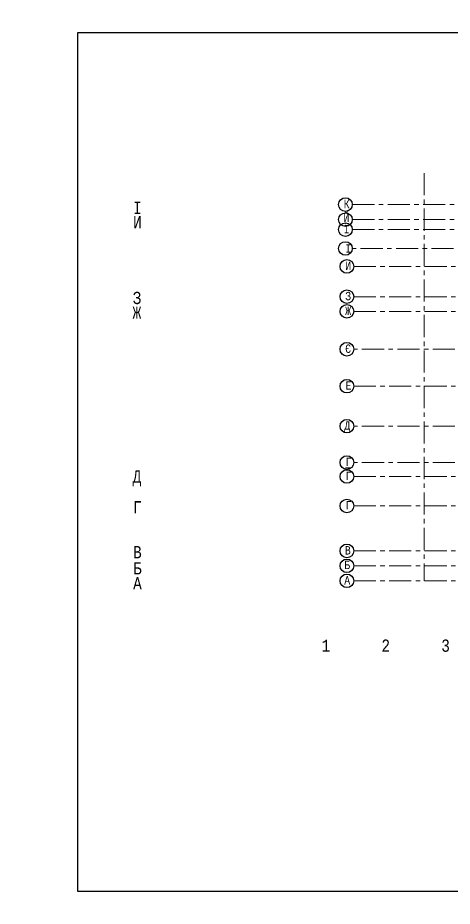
# Model space of a CAD drawing. Header units: millimetres. Extents: x -689206 to 4969298, y -1019800 to 703299.
# Drawn here: x 762609 to 806179, y -402920 to -313889 of the extents above; entities that cross this region are included whole.
import ezdxf

# ---------------------------------------------------------------- set-up
doc = ezdxf.new("R2010")
doc.units = ezdxf.units.MM
doc.linetypes.add('осеваяX2', pattern=[101.6, 63.5, -12.7, 12.7, -12.7])
doc.layers.add('внешняярамка', color=7, linetype='Continuous', lineweight=5, plot=False)
for name, color, linetype, lineweight in [('РАЗМЕРЫ', 7, 'Continuous', 9), ('стены', 7, 'Continuous', 20), ('Штамп', 7, 'Continuous', 5)]:
    doc.layers.add(name, color=color, linetype=linetype, lineweight=lineweight)
doc.layers.add('сетка', color=104, linetype='Continuous')
doc.styles.add('Аннотативный', font='isocteur.ttf', dxfattribs={"width": 0.7, "height": 250})

msp = doc.modelspace()

# ---------------------------------------------------------------- linework, layer by layer
at = {"layer": 'внешняярамка', "lineweight": 5, "ltscale": 50, "const_width": 3}
msp.add_lwpolyline([(762610, -402918.3), (888508.7, -402918.3), (888508.7, -313890), (762610, -313890), (762610, -402918.3)], dxfattribs=at)
at = {"layer": 'РАЗМЕРЫ', "linetype": 'осеваяX2', "lineweight": 5, "ltscale": 35}
for p, q in [((796147.4, -332608.8), (863350.1, -332610)), ((863217.4, -337008.3), (796147.4, -337008.3)), ((863350.1, -347108.2), (796297.4, -347108.2)), ((863350.1, -354818.2), (796297.4, -354818.2)), ((863350.1, -358463), (796297.4, -358463))]:
    msp.add_line(p, q, dxfattribs=at)
at = {"layer": 'сетка', "color": 0}
for centre in [(795466.7, -332606.6), (795466.7, -334116), (795466.7, -335116), (795466.7, -337006), (795616.7, -338808.1), (795616.7, -341835.5), (795616.7, -343308.1), (795616.7, -347106), (795616.7, -350808.1), (795616.7, -354816), (795616.7, -358460.8), (795616.7, -359860), (795616.7, -362808.1), (795616.7, -367310.1), (795616.7, -368810.1), (795616.7, -370310.1)]:
    msp.add_circle(centre, 680.7, dxfattribs=at)
at = {"layer": 'стены', "linetype": 'осеваяX2', "lineweight": 5, "ltscale": 35}
for p, q in [((803350.1, -329444.9), (803350.1, -370312.3)), ((796147.4, -334118.3), (863350.1, -334118.3)), ((796147.4, -335118.3), (863350.1, -335118.3)), ((796297.4, -338810.3), (863350.1, -338810.3)), ((796297.4, -341837.7), (863350.1, -341837.7)), ((796297.4, -343310.3), (863350.1, -343310.3)), ((796297.4, -350810.3), (863350.1, -350810.3)), ((796297.4, -359862.3), (863350.1, -359862.3)), ((796297.4, -362810.3), (863350.1, -362810.3)), ((796297.4, -367312.3), (863350.1, -367312.3)), ((796297.4, -368812.3), (863350.1, -368812.3)), ((796297.4, -370312.3), (863350.1, -370312.3))]:
    msp.add_line(p, q, dxfattribs=at)
at = {"layer": 'Штамп', "lineweight": 30}
msp.add_lwpolyline([(768605.2, -401419.5), (887009.9, -401419.5), (887009.9, -315388.8), (768605.2, -315388.8)], close=True, dxfattribs=at)

# ---------------------------------------------------------------- texts
at = {"layer": 'РАЗМЕРЫ', "lineweight": 5, "ltscale": 35, "width": 7009.377, "attachment_point": 1, "style": 'Аннотативный'}
for s, insert, char_height in [('К', (795295.8, -332129.9), 841.3), ('Й', (795278.1, -333498.4), 841.3), ('Ї', (795295.8, -334639.3), 841.3), ('І', (795454.4, -336582.1), 841.3), ('И', (795445.8, -338331.3), 841.3), ('З', (795445.8, -341358.8), 841.3), ('Ж', (795445.8, -342831.3), 841.3), ('Є', (795445.8, -346629.3), 841.3), ('Е', (795481, -350313.7), 841.3), ('Д', (795360.8, -354321.7), 841.3), ('{\\LГ}', (795481, -357966.4), 841.28), ('Г', (795481, -359365.7), 841.3), ('Г', (795481, -362313.7), 841.3), ('В', (795406.8, -366836), 841.3), ('Б', (795351.7, -368300.6), 841.3), ('А', (795351.7, -369840.6), 841.3)]:
    msp.add_mtext(s, dxfattribs=dict(at, insert=insert, char_height=char_height))
at = {"layer": 'сетка', "color": 0, "char_height": 1230.9, "attachment_point": 1, "style": 'Аннотативный'}
for s, insert, width in [('І', (774176.8, -332320.3), 181.646), ('И', (774176.8, -333765.9), 181.646), ('З', (774138.9, -341349.8), 181.646), ('Ж', (774123.7, -342822.3), 181.646), ('Д', (774129.1, -359231.3), 181.646), ('Г', (774176.8, -362322.3), 181.646), ('В', (774176.8, -366824.3), 181.646), ('Б', (774176.8, -368443.3), 181.646), ('А', (774179.1, -369943.3), 181.646), ('1', (793078.8, -376192.2), 181.646), ('2', (799078.8, -376192.2), 1230.932), ('3', (805078.8, -376192.2), 181.646)]:
    msp.add_mtext(s, dxfattribs=dict(at, insert=insert, width=width))

doc.saveas('drawing.dxf')
